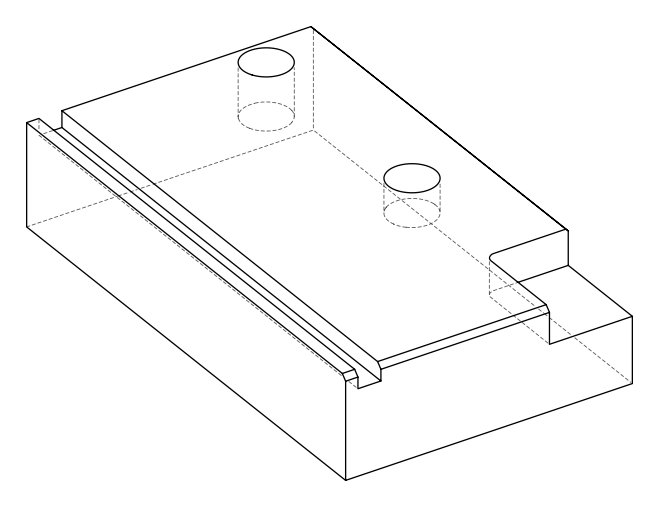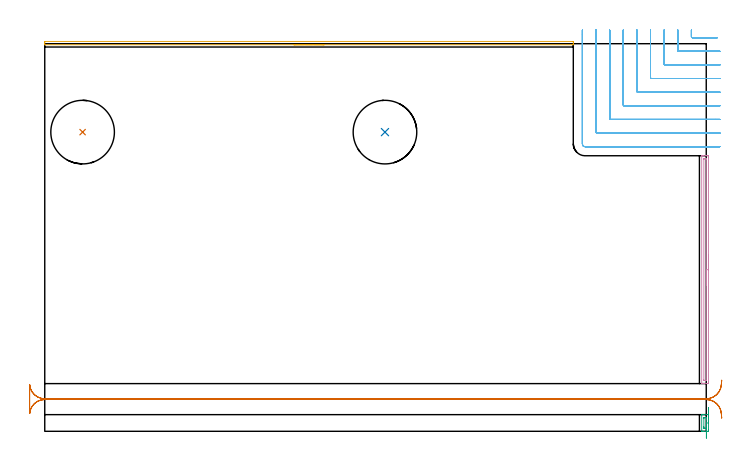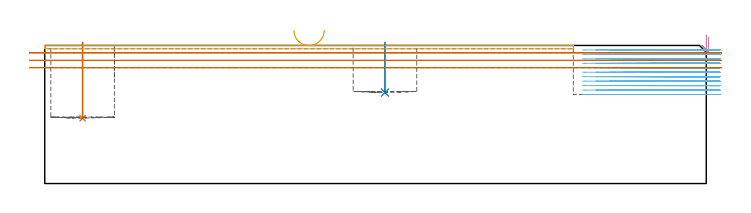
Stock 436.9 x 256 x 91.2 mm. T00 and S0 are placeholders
(PLAN: 7 operations, 3 tool changes, 33.3 min)
(1 INDEXABLE_INSERT_DRILL_BLIND_HOLE_FROM_SOLID | STEP1POCKET | NXT0302_036 | 0.2 min | 65922 mm3)
(2 INDEXABLE_INSERT_DRILL_BLIND_HOLE_FROM_SOLID_1 | STEP1POCKET_1 | NXT0302_036 | 0.13 min | 42385 mm3)
(3 AREA_MILL | FG_CHAMFER_SURFACE | UGT0205_001 | 0.35 min | 141 mm3)
(4 AREA_MILL_1 | FG_CHAMFER_SURFACE_1 | UGT0205_001 | 2.58 min | 1586 mm3)
(5 AREA_MILL_2 | FG_CHAMFER_SURFACE_2 | UGT0205_001 | 2.94 min | 848 mm3)
(6 MILL_CORNER_NOTCH_RECTANGULAR | CORNER_NOTCH_RECTANGULAR | NXT0201_011 | Follow Part, ap 3, ae 75% | 21.3 min | 210079 mm3)
(7 MILL_RECTANGULAR_SLOT | SLOT_RECTANGULAR | UGT0201_104 | Follow Part, ap 5, ae 75% | 5.8 min | 131597 mm3)
(TOOL NXT0302_036 | Index. Insert Drill 42mm [880-D4200L50-05] | D42 PA176 FL210 Z2)
(TOOL UGT0205_001 | Chamfer Mill 20 x 3 x 45 deg. | D20 FL50 Z2)
(TOOL NXT0201_011 | ENDMILL 12mm [2P460-1200-NA 1630] | D12 FL38 Z6)
(TOOL UGT0201_104 | End Mill 20 mm | D20 FL22 Z2)
(OP 1 INDEXABLE_INSERT_DRILL_BLIND_HOLE_FROM_SOLID)
G17 G21 G94 G90
T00 M6
G54
G17 G0 G90 X25. Y197.6 S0 M3
G43 Z101.2 H1
G94 G81 G98 Z43.1 F250. R93.2
G80
M5
M2
(OP 2 INDEXABLE_INSERT_DRILL_BLIND_HOLE_FROM_SOLID_1)
G17 G21 G94 G90
T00 M6
G54
G17 G0 G90 X224.7 Y197.6 S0 M3
G43 Z101.2 H1
G94 G81 G98 Z60.1 F250. R93.2
G80
M5
M2
(OP 3 AREA_MILL)
G17 G21 G94 G90
T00 M6
G54
G17 G0 G90 X438.4 Y15.5 S1061 M3
G43 Z101.2 H0
Z96.7
G94 G1 Y15.462 Z95.829 F250.
Y15.348 Z94.964
Y15.159 Z94.112
Y14.897 Z93.28
Y14.563 Z92.474
Y14.16 Z91.7
Y13.692 Z90.964
Y13.16 Z90.272
Y12.571 Z89.629
Y11.928 Z89.04
Y11.236 Z88.509
Y10.5 Z88.04
Y9.726 Z87.637
Y8.92 Z87.303
Y8.088 Z87.041
Y7.237 Z86.852
Y6.372 Z86.738
Y5.5 Z86.7
Y1.
X438.399 Y0.595 Z86.701
X438.394 Y0.115 Z86.702
X438.391 Y0.009 Z86.705
X437.917 Y0. Z87.177
X437.33 Z87.767
X437.034 Z88.063
X435.266 Z89.829
X434.673 Z90.426
X434.224 Z90.875
X433.914 Z91.177
X433.902 Y0.008 Z91.188
X433.9 Y0.15 Z91.2
Y10.851
X433.903 Y10.991 Z91.188
X433.913 Y10.993 Z91.178
X434.223 Y11. Z90.876
X434.674 Z90.425
X435.266 Z89.829
X437.33 Z87.767
X437.917 Y10.996 Z87.177
X438.391 Y10.991 Z86.705
X438.394 Y10.885 Z86.702
X438.399 Y10.405 Z86.701
X438.4 Y9.918 Z86.7
Y5.5
X436.986 Z88.114
Y2.379
X436.985 Y2.168 Z88.115
X436.982 Y2.063 Z88.118
X436.979 Y2.019 Z88.121
X436.901 Y2.01 Z88.199
X436.524 Y2.001 Z88.576
X436.15 Y2. Z88.95
X435.641 Y2.001 Z89.459
X435.427 Y2.005 Z89.673
X435.334 Y2.01 Z89.766
X435.316 Y2.329 Z89.784
X435.315 Y2.379 Z89.785
X435.314 Y3.222 Z89.786
Y8.621
X435.315 Y8.832 Z89.785
X435.318 Y8.937 Z89.782
X435.321 Y8.981 Z89.779
X435.4 Y8.99 Z89.7
X435.776 Y8.999 Z89.324
X436.15 Y9. Z88.95
X436.659 Y8.999 Z88.441
X436.873 Y8.995 Z88.227
X436.966 Y8.99 Z88.134
X436.984 Y8.671 Z88.116
X436.985 Y8.621 Z88.115
X436.986 Y7.778 Z88.114
Y5.5
Y4.628 Z88.152
Y3.764 Z88.266
Y2.912 Z88.455
Y2.08 Z88.717
Y1.274 Z89.051
Y0.5 Z89.454
Y-0.236 Z89.923
Y-0.928 Z90.454
Y-1.571 Z91.043
Y-2.16 Z91.686
Y-2.692 Z92.379
Y-3.16 Z93.114
Y-3.563 Z93.888
Y-3.897 Z94.694
Y-4.159 Z95.526
Y-4.348 Z96.378
Y-4.462 Z97.243
Y-4.5 Z98.114
G0 Z101.2
M5
M2
(OP 4 AREA_MILL_1)
G17 G21 G94 G90
T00 M6
G54
G17 G0 G90 X438.4 Y116.75 S1061 M3
G43 Z101.2 H0
Z96.7
G94 G1 Y116.712 Z95.828 F250.
Y116.598 Z94.964
Y116.409 Z94.112
Y116.147 Z93.28
Y115.813 Z92.474
Y115.41 Z91.7
Y114.942 Z90.964
Y114.41 Z90.272
Y113.821 Z89.629
Y113.178 Z89.04
Y112.486 Z88.509
Y111.75 Z88.04
Y110.976 Z87.637
Y110.17 Z87.303
Y109.338 Z87.041
Y108.486 Z86.852
Y107.622 Z86.738
Y106.75 Z86.7
Y32.529
X438.399 Y32.123 Z86.701
X438.394 Y31.641 Z86.703
X438.391 Y31.509 Z86.705
X437.917 Y31.5 Z87.178
X437.65 Z87.445
X437.034 Z88.061
X435.615 Z89.481
X435.266 Z89.829
X434.568 Z90.531
X434.281 Z90.818
X433.916 Z91.175
X433.902 Y31.508 Z91.188
X433.9 Y31.676 Z91.2
Y181.824
X433.903 Y181.992 Z91.188
X433.916 Y182. Z91.175
X434.281 Z90.819
X434.568 Z90.531
X435.266 Z89.829
X436.499 Z88.598
X437.034 Z88.061
X437.65 Z87.445
X437.917 Y181.997 Z87.178
X438.391 Y181.991 Z86.705
X438.394 Y181.859 Z86.703
X438.399 Y181.377 Z86.701
X438.4 Y180.889 Z86.7
Y106.75
X436.986 Z88.114
X436.985 Y33.594 Z88.115
X436.984 Y33.541 Z88.116
X436.982 Y33.516 Z88.118
X436.98 Y33.511 Z88.12
X436.962 Y33.509 Z88.138
X436.555 Y33.501 Z88.545
X436.15 Z88.95
X435.67 Y33.503 Z89.43
X435.432 Y33.51 Z89.668
X435.321 Y33.519 Z89.779
X435.315 Y33.862 Z89.785
Y33.911
Y179.906
X435.316 Y179.959 Z89.784
X435.318 Y179.984 Z89.782
X435.32 Y179.989 Z89.78
X435.338 Y179.991 Z89.762
X435.745 Y179.999 Z89.355
X436.15 Z88.95
X436.63 Y179.997 Z88.47
X436.868 Y179.99 Z88.232
X436.979 Y179.981 Z88.121
X436.985 Y179.638 Z88.115
Y179.589
X436.986 Y106.75 Z88.114
Y105.878 Z88.152
Y105.014 Z88.266
Y104.162 Z88.455
Y103.33 Z88.717
Y102.524 Z89.051
Y101.75 Z89.454
Y101.014 Z89.923
Y100.322 Z90.454
Y99.679 Z91.043
Y99.09 Z91.686
Y98.558 Z92.379
Y98.09 Z93.114
Y97.687 Z93.888
Y97.353 Z94.694
Y97.091 Z95.526
Y96.902 Z96.378
Y96.788 Z97.243
Y96.75 Z98.114
G0 Z101.2
M5
M2
(OP 5 AREA_MILL_2)
G17 G21 G94 G90
T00 M6
G54
G17 G0 G90 X184.55 Y255.3 S1061 M3
G43 Z101.2 H0
G94 G1 X184.512 Z100.328 F250.
X184.398 Z99.463
X184.209 Z98.612
X183.947 Z97.78
X183.613 Z96.974
X183.21 Z96.2
X182.742 Z95.464
X182.21 Z94.772
X181.621 Z94.129
X180.978 Z93.539
X180.286 Z93.008
X179.55 Z92.54
X178.776 Z92.137
X177.97 Z91.803
X177.138 Z91.541
X176.287 Z91.352
X175.422 Z91.238
X174.55 Z91.2
X0.183
X0.01 Y255.303 Z91.188
X0.003 Y255.394 Z91.098
X0. Y255.491 Z91.008
Y255.692 Z90.807
Y256.4 Z90.095
Y256.754 Z89.742
X0.003 Y257.266 Z89.23
X0.006 Y257.491 Z89.005
X0.065 Y257.495 Z89.003
X0.304 Y257.5 Z89.
X348.47
X348.797 Y257.499 Z89.001
X349.035 Y257.495 Z89.003
X349.094 Y257.491 Z89.005
X349.1 Y257.266 Z89.23
Y256.754 Z89.742
Y256.4 Z90.095
Y255.491 Z91.008
X349.097 Y255.394 Z91.098
X349.09 Y255.303 Z91.188
X348.917 Y255.3 Z91.2
X174.55
X173.678 Z91.238
X172.814 Z91.352
X171.962 Z91.541
X171.13 Z91.803
X170.324 Z92.137
X169.55 Z92.54
X168.814 Z93.008
X168.122 Z93.539
X167.479 Z94.129
X166.89 Z94.772
X166.359 Z95.464
X165.89 Z96.2
X165.487 Z96.974
X165.153 Z97.78
X164.891 Z98.612
X164.702 Z99.463
X164.588 Z100.328
X164.55 Z101.2
M5
M2
(OP 6 MILL_CORNER_NOTCH_RECTANGULAR)
G17 G21 G94 G90
T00 M6
G54
G17 G0 G90 X427.1 Y265. S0 M3
G43 Z101.2 H1
Z88.254
G94 G1 Y262. F250.
Y260.595 F500.
G3 X427.695 Y260. R0.6
G1 X441.372
X444.372 F250.
G0 Z101.2
X418.1 Y265.
Z88.254
G1 Y262.
Y251.595 F500.
G3 X418.695 Y251. R0.6
G1 X442.9
X445.9 F250.
G0 Z101.2
X409.1 Y265.
Z88.254
G1 Y262.
Y242.595 F500.
G3 X409.695 Y242. R0.6
G1 X442.9
X445.9 F250.
G0 Z101.2
X400.1 Y265.
Z88.254
G1 Y262.
Y233.595 F500.
G3 X400.695 Y233. R0.6
G1 X442.9
X445.9 F250.
G0 Z101.2
X391.1 Y265.
Z88.254
G1 Y262.
Y224.596 F500.
G3 X391.696 Y224. R0.6
G1 X442.9
X445.9 F250.
G0 Z101.2
X382.1 Y265.
Z88.254
G1 Y262.
Y215.596 F500.
G3 X382.696 Y215. R0.6
G1 X442.9
X445.9 F250.
G0 Z101.2
X373.1 Y265.
Z88.254
G1 Y262.
Y206.596 F500.
G3 X373.696 Y206. R0.6
G1 X442.9
X445.9 F250.
G0 Z101.2
X364.1 Y265.
Z88.254
G1 Y262.
Y197.596 F500.
G3 X364.696 Y197. R0.6
G1 X442.9
X445.9 F250.
G0 Z101.2
X355.1 Y265.
Z88.254
G1 Y262.
Y189.8 F500.
G3 X356.9 Y188. R1.8
G1 X442.9
X445.9 F250.
G0 Z101.2
X427.1 Y265.
Z85.309
G1 Y262.
Y260.595 F500.
G3 X427.695 Y260. R0.6
G1 X441.372
X444.372 F250.
G0 Z101.2
X418.1 Y265.
Z85.309
G1 Y262.
Y251.595 F500.
G3 X418.695 Y251. R0.6
G1 X442.9
X445.9 F250.
G0 Z101.2
X409.1 Y265.
Z85.309
G1 Y262.
Y242.595 F500.
G3 X409.695 Y242. R0.6
G1 X442.9
X445.9 F250.
G0 Z101.2
X400.1 Y265.
Z85.309
G1 Y262.
Y233.595 F500.
G3 X400.695 Y233. R0.6
G1 X442.9
X445.9 F250.
G0 Z101.2
X391.1 Y265.
Z85.309
G1 Y262.
Y224.596 F500.
G3 X391.696 Y224. R0.6
G1 X442.9
X445.9 F250.
G0 Z101.2
X382.1 Y265.
Z85.309
G1 Y262.
Y215.596 F500.
G3 X382.696 Y215. R0.6
G1 X442.9
X445.9 F250.
G0 Z101.2
X373.1 Y265.
Z85.309
G1 Y262.
Y206.596 F500.
G3 X373.696 Y206. R0.6
G1 X442.9
X445.9 F250.
G0 Z101.2
X364.1 Y265.
Z85.309
G1 Y262.
Y197.596 F500.
G3 X364.696 Y197. R0.6
G1 X442.9
X445.9 F250.
G0 Z101.2
X355.1 Y265.
Z85.309
G1 Y262.
Y189.8 F500.
G3 X356.9 Y188. R1.8
G1 X442.9
X445.9 F250.
G0 Z101.2
X427.1 Y265.
Z82.364
G1 Y262.
Y260.595 F500.
G3 X427.695 Y260. R0.6
G1 X441.372
X444.372 F250.
G0 Z101.2
X418.1 Y265.
Z82.364
G1 Y262.
Y251.595 F500.
G3 X418.695 Y251. R0.6
G1 X442.9
X445.9 F250.
G0 Z101.2
X409.1 Y265.
Z82.364
G1 Y262.
Y242.595 F500.
G3 X409.695 Y242. R0.6
G1 X442.9
X445.9 F250.
G0 Z101.2
X400.1 Y265.
Z82.364
G1 Y262.
Y233.595 F500.
G3 X400.695 Y233. R0.6
G1 X442.9
X445.9 F250.
G0 Z101.2
X391.1 Y265.
Z82.364
G1 Y262.
Y224.596 F500.
G3 X391.696 Y224. R0.6
G1 X442.9
X445.9 F250.
G0 Z101.2
X382.1 Y265.
Z82.364
G1 Y262.
Y215.596 F500.
G3 X382.696 Y215. R0.6
G1 X442.9
X445.9 F250.
G0 Z101.2
X373.1 Y265.
Z82.364
G1 Y262.
Y206.596 F500.
G3 X373.696 Y206. R0.6
G1 X442.9
X445.9 F250.
G0 Z101.2
X364.1 Y265.
Z82.364
G1 Y262.
Y197.596 F500.
G3 X364.696 Y197. R0.6
G1 X442.9
X445.9 F250.
G0 Z101.2
X355.1 Y265.
Z82.364
G1 Y262.
Y189.8 F500.
G3 X356.9 Y188. R1.8
G1 X442.9
X445.9 F250.
G0 Z101.2
X427.1 Y265.
Z79.418
G1 Y262.
Y260.595 F500.
G3 X427.695 Y260. R0.6
G1 X441.372
X444.372 F250.
G0 Z101.2
X418.1 Y265.
Z79.418
G1 Y262.
Y251.595 F500.
G3 X418.695 Y251. R0.6
G1 X442.9
X445.9 F250.
G0 Z101.2
X409.1 Y265.
Z79.418
G1 Y262.
Y242.595 F500.
G3 X409.695 Y242. R0.6
G1 X442.9
X445.9 F250.
G0 Z101.2
X400.1 Y265.
Z79.418
G1 Y262.
Y233.595 F500.
G3 X400.695 Y233. R0.6
G1 X442.9
X445.9 F250.
G0 Z101.2
X391.1 Y265.
Z79.418
G1 Y262.
Y224.596 F500.
G3 X391.696 Y224. R0.6
G1 X442.9
X445.9 F250.
G0 Z101.2
X382.1 Y265.
Z79.418
G1 Y262.
Y215.596 F500.
G3 X382.696 Y215. R0.6
G1 X442.9
X445.9 F250.
G0 Z101.2
X373.1 Y265.
Z79.418
G1 Y262.
Y206.596 F500.
G3 X373.696 Y206. R0.6
G1 X442.9
X445.9 F250.
G0 Z101.2
X364.1 Y265.
Z79.418
G1 Y262.
Y197.596 F500.
G3 X364.696 Y197. R0.6
G1 X442.9
X445.9 F250.
G0 Z101.2
X355.1 Y265.
Z79.418
G1 Y262.
Y189.8 F500.
G3 X356.9 Y188. R1.8
G1 X442.9
X445.9 F250.
G0 Z101.2
X427.1 Y265.
Z76.473
G1 Y262.
Y260.595 F500.
G3 X427.695 Y260. R0.6
G1 X441.372
X444.372 F250.
G0 Z101.2
X418.1 Y265.
Z76.473
G1 Y262.
Y251.595 F500.
G3 X418.695 Y251. R0.6
G1 X442.9
X445.9 F250.
G0 Z101.2
X409.1 Y265.
Z76.473
G1 Y262.
Y242.595 F500.
G3 X409.695 Y242. R0.6
G1 X442.9
X445.9 F250.
G0 Z101.2
X400.1 Y265.
Z76.473
G1 Y262.
Y233.595 F500.
G3 X400.695 Y233. R0.6
G1 X442.9
X445.9 F250.
G0 Z101.2
X391.1 Y265.
Z76.473
G1 Y262.
Y224.596 F500.
G3 X391.696 Y224. R0.6
G1 X442.9
X445.9 F250.
G0 Z101.2
X382.1 Y265.
Z76.473
G1 Y262.
Y215.596 F500.
G3 X382.696 Y215. R0.6
G1 X442.9
X445.9 F250.
G0 Z101.2
X373.1 Y265.
Z76.473
G1 Y262.
Y206.596 F500.
G3 X373.696 Y206. R0.6
G1 X442.9
X445.9 F250.
G0 Z101.2
X364.1 Y265.
Z76.473
G1 Y262.
Y197.596 F500.
G3 X364.696 Y197. R0.6
G1 X442.9
X445.9 F250.
G0 Z101.2
X355.1 Y265.
Z76.473
G1 Y262.
Y189.8 F500.
G3 X356.9 Y188. R1.8
G1 X442.9
X445.9 F250.
G0 Z101.2
X427.1 Y265.
Z73.527
G1 Y262.
Y260.595 F500.
G3 X427.695 Y260. R0.6
G1 X441.372
X444.372 F250.
G0 Z101.2
X418.1 Y265.
Z73.527
G1 Y262.
Y251.595 F500.
G3 X418.695 Y251. R0.6
G1 X442.9
X445.9 F250.
G0 Z101.2
X409.1 Y265.
Z73.527
G1 Y262.
Y242.595 F500.
G3 X409.695 Y242. R0.6
G1 X442.9
X445.9 F250.
G0 Z101.2
X400.1 Y265.
Z73.527
G1 Y262.
Y233.595 F500.
G3 X400.695 Y233. R0.6
G1 X442.9
X445.9 F250.
G0 Z101.2
X391.1 Y265.
Z73.527
G1 Y262.
Y224.596 F500.
G3 X391.696 Y224. R0.6
G1 X442.9
X445.9 F250.
G0 Z101.2
X382.1 Y265.
Z73.527
G1 Y262.
Y215.596 F500.
G3 X382.696 Y215. R0.6
G1 X442.9
X445.9 F250.
G0 Z101.2
X373.1 Y265.
Z73.527
G1 Y262.
Y206.596 F500.
G3 X373.696 Y206. R0.6
G1 X442.9
X445.9 F250.
G0 Z101.2
X364.1 Y265.
Z73.527
G1 Y262.
Y197.596 F500.
G3 X364.696 Y197. R0.6
G1 X442.9
X445.9 F250.
G0 Z101.2
X355.1 Y265.
Z73.527
G1 Y262.
Y189.8 F500.
G3 X356.9 Y188. R1.8
G1 X442.9
X445.9 F250.
G0 Z101.2
X427.1 Y265.
Z70.582
G1 Y262.
Y260.595 F500.
G3 X427.695 Y260. R0.6
G1 X441.372
X444.372 F250.
G0 Z101.2
X418.1 Y265.
Z70.582
G1 Y262.
Y251.595 F500.
G3 X418.695 Y251. R0.6
G1 X442.9
X445.9 F250.
G0 Z101.2
X409.1 Y265.
Z70.582
G1 Y262.
Y242.595 F500.
G3 X409.695 Y242. R0.6
G1 X442.9
X445.9 F250.
G0 Z101.2
X400.1 Y265.
Z70.582
G1 Y262.
Y233.595 F500.
G3 X400.695 Y233. R0.6
G1 X442.9
X445.9 F250.
G0 Z101.2
X391.1 Y265.
Z70.582
G1 Y262.
Y224.596 F500.
G3 X391.696 Y224. R0.6
G1 X442.9
X445.9 F250.
G0 Z101.2
X382.1 Y265.
Z70.582
G1 Y262.
Y215.596 F500.
G3 X382.696 Y215. R0.6
G1 X442.9
X445.9 F250.
G0 Z101.2
X373.1 Y265.
Z70.582
G1 Y262.
Y206.596 F500.
G3 X373.696 Y206. R0.6
G1 X442.9
X445.9 F250.
G0 Z101.2
X364.1 Y265.
Z70.582
G1 Y262.
Y197.596 F500.
G3 X364.696 Y197. R0.6
G1 X442.9
X445.9 F250.
G0 Z101.2
X355.1 Y265.
Z70.582
G1 Y262.
Y189.8 F500.
G3 X356.9 Y188. R1.8
G1 X442.9
X445.9 F250.
G0 Z101.2
X427.1 Y265.
Z67.636
G1 Y262.
Y260.595 F500.
G3 X427.695 Y260. R0.6
G1 X441.372
X444.372 F250.
G0 Z101.2
X418.1 Y265.
Z67.636
G1 Y262.
Y251.595 F500.
G3 X418.695 Y251. R0.6
G1 X442.9
X445.9 F250.
G0 Z101.2
X409.1 Y265.
Z67.636
G1 Y262.
Y242.595 F500.
G3 X409.695 Y242. R0.6
G1 X442.9
X445.9 F250.
G0 Z101.2
X400.1 Y265.
Z67.636
G1 Y262.
Y233.595 F500.
G3 X400.695 Y233. R0.6
G1 X442.9
X445.9 F250.
G0 Z101.2
X391.1 Y265.
Z67.636
G1 Y262.
Y224.596 F500.
G3 X391.696 Y224. R0.6
G1 X442.9
X445.9 F250.
G0 Z101.2
X382.1 Y265.
Z67.636
G1 Y262.
Y215.596 F500.
G3 X382.696 Y215. R0.6
G1 X442.9
X445.9 F250.
G0 Z101.2
X373.1 Y265.
Z67.636
G1 Y262.
Y206.596 F500.
G3 X373.696 Y206. R0.6
G1 X442.9
X445.9 F250.
G0 Z101.2
X364.1 Y265.
Z67.636
G1 Y262.
Y197.596 F500.
G3 X364.696 Y197. R0.6
G1 X442.9
X445.9 F250.
G0 Z101.2
X355.1 Y265.
Z67.636
G1 Y262.
Y189.8 F500.
G3 X356.9 Y188. R1.8
G1 X442.9
X445.9 F250.
G0 Z101.2
X427.1 Y265.
Z64.691
G1 Y262.
Y260.595 F500.
G3 X427.695 Y260. R0.6
G1 X441.372
X444.372 F250.
G0 Z101.2
X418.1 Y265.
Z64.691
G1 Y262.
Y251.595 F500.
G3 X418.695 Y251. R0.6
G1 X442.9
X445.9 F250.
G0 Z101.2
X409.1 Y265.
Z64.691
G1 Y262.
Y242.595 F500.
G3 X409.695 Y242. R0.6
G1 X442.9
X445.9 F250.
G0 Z101.2
X400.1 Y265.
Z64.691
G1 Y262.
Y233.595 F500.
G3 X400.695 Y233. R0.6
G1 X442.9
X445.9 F250.
G0 Z101.2
X391.1 Y265.
Z64.691
G1 Y262.
Y224.596 F500.
G3 X391.696 Y224. R0.6
G1 X442.9
X445.9 F250.
G0 Z101.2
X382.1 Y265.
Z64.691
G1 Y262.
Y215.596 F500.
G3 X382.696 Y215. R0.6
G1 X442.9
X445.9 F250.
G0 Z101.2
X373.1 Y265.
Z64.691
G1 Y262.
Y206.596 F500.
G3 X373.696 Y206. R0.6
G1 X442.9
X445.9 F250.
G0 Z101.2
X364.1 Y265.
Z64.691
G1 Y262.
Y197.596 F500.
G3 X364.696 Y197. R0.6
G1 X442.9
X445.9 F250.
G0 Z101.2
X355.1 Y265.
Z64.691
G1 Y262.
Y189.8 F500.
G3 X356.9 Y188. R1.8
G1 X442.9
X445.9 F250.
G0 Z101.2
X427.1 Y265.
Z61.745
G1 Y262.
Y260.595 F500.
G3 X427.695 Y260. R0.6
G1 X441.372
X444.372 F250.
G0 Z101.2
X418.1 Y265.
Z61.745
G1 Y262.
Y251.595 F500.
G3 X418.695 Y251. R0.6
G1 X442.9
X445.9 F250.
G0 Z101.2
X409.1 Y265.
Z61.745
G1 Y262.
Y242.595 F500.
G3 X409.695 Y242. R0.6
G1 X442.9
X445.9 F250.
G0 Z101.2
X400.1 Y265.
Z61.745
G1 Y262.
Y233.595 F500.
G3 X400.695 Y233. R0.6
G1 X442.9
X445.9 F250.
G0 Z101.2
X391.1 Y265.
Z61.745
G1 Y262.
Y224.596 F500.
G3 X391.696 Y224. R0.6
G1 X442.9
X445.9 F250.
G0 Z101.2
X382.1 Y265.
Z61.745
G1 Y262.
Y215.596 F500.
G3 X382.696 Y215. R0.6
G1 X442.9
X445.9 F250.
G0 Z101.2
X373.1 Y265.
Z61.745
G1 Y262.
Y206.596 F500.
G3 X373.696 Y206. R0.6
G1 X442.9
X445.9 F250.
G0 Z101.2
X364.1 Y265.
Z61.745
G1 Y262.
Y197.596 F500.
G3 X364.696 Y197. R0.6
G1 X442.9
X445.9 F250.
G0 Z101.2
X355.1 Y265.
Z61.745
G1 Y262.
Y189.8 F500.
G3 X356.9 Y188. R1.8
G1 X442.9
X445.9 F250.
G0 Z101.2
X427.1 Y265.
Z58.8
G1 Y262.
Y260.595 F500.
G3 X427.695 Y260. R0.6
G1 X441.372
X444.372 F250.
G0 Z101.2
X418.1 Y265.
Z58.8
G1 Y262.
Y251.595 F500.
G3 X418.695 Y251. R0.6
G1 X442.9
X445.9 F250.
G0 Z101.2
X409.1 Y265.
Z58.8
G1 Y262.
Y242.595 F500.
G3 X409.695 Y242. R0.6
G1 X442.9
X445.9 F250.
G0 Z101.2
X400.1 Y265.
Z58.8
G1 Y262.
Y233.595 F500.
G3 X400.695 Y233. R0.6
G1 X442.9
X445.9 F250.
G0 Z101.2
X391.1 Y265.
Z58.8
G1 Y262.
Y224.596 F500.
G3 X391.696 Y224. R0.6
G1 X442.9
X445.9 F250.
G0 Z101.2
X382.1 Y265.
Z58.8
G1 Y262.
Y215.596 F500.
G3 X382.696 Y215. R0.6
G1 X442.9
X445.9 F250.
G0 Z101.2
X373.1 Y265.
Z58.8
G1 Y262.
Y206.596 F500.
G3 X373.696 Y206. R0.6
G1 X442.9
X445.9 F250.
G0 Z101.2
X364.1 Y265.
Z58.8
G1 Y262.
Y197.596 F500.
G3 X364.696 Y197. R0.6
G1 X442.9
X445.9 F250.
G0 Z101.2
X355.1 Y265.
Z58.8
G1 Y262.
Y189.8 F500.
G3 X356.9 Y188. R1.8
G1 X442.9
X445.9 F250.
G0 Z101.2
M5
M2
(OP 7 MILL_RECTANGULAR_SLOT)
G17 G21 G94 G90
T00 M6
G54
G17 G0 G90 X447.102 Y33.717 S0 M3
G43 Z101.2 H0
Z86.3
G94 G1 X446.87 Y30.726 F250.
G2 X436.9 Y21.5 R10. F500.
G1 X0.
G2 X-9.97 Y30.726 R10.
G1 X-10.
Y11.774
X-9.97
G2 X0. Y21. R10.
G1 X436.9
G2 X446.87 Y11.774 R10.
G1 X447.102 Y8.783 F250.
G0 Y33.717 Z81.4
G1 X446.87 Y30.726
G2 X436.9 Y21.5 R10. F500.
G1 X0.
G2 X-9.97 Y30.726 R10.
G1 X-10.
Y11.774
X-9.97
G2 X0. Y21. R10.
G1 X436.9
G2 X446.87 Y11.774 R10.
G1 X447.102 Y8.783 F250.
G0 Y33.717 Z76.5
G1 X446.87 Y30.726
G2 X436.9 Y21.5 R10. F500.
G1 X0.
G2 X-9.97 Y30.726 R10.
G1 X-10.
Y11.774
X-9.97
G2 X0. Y21. R10.
G1 X436.9
G2 X446.87 Y11.774 R10.
G1 X447.102 Y8.783 F250.
G0 Z101.2
M5
M2
